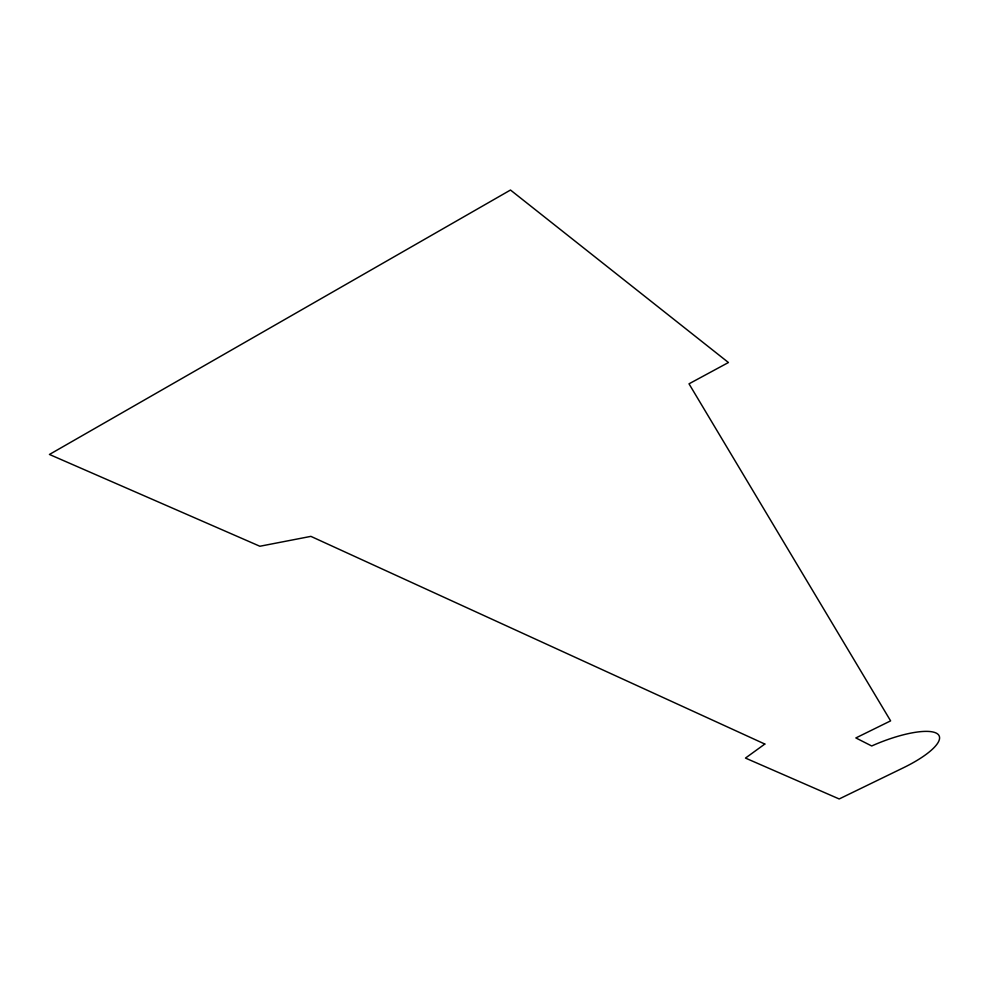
<?xml version="1.0" encoding="UTF-8"?>
<svg xmlns="http://www.w3.org/2000/svg" width="989" height="989" viewBox="0 0 989 989"><rect width="100%" height="100%" fill="white"/><g stroke="black" fill="none" stroke-linecap="round" stroke-linejoin="round"><path stroke-width="1.48" d="M764.818 744.049L745.471 758.081L839.191 798.964L903.476 767.736A58.821 16.356 -22.1 0 0 937.201 733.665A58.821 16.356 -22.1 0 0 871.705 745.978L855.868 737.942L890.607 720.87L689.012 383.819L728.436 362.518L510.485 190.036L49.45 454.458L259.872 546.249L310.892 536.372L764.818 744.049"/></g></svg>
